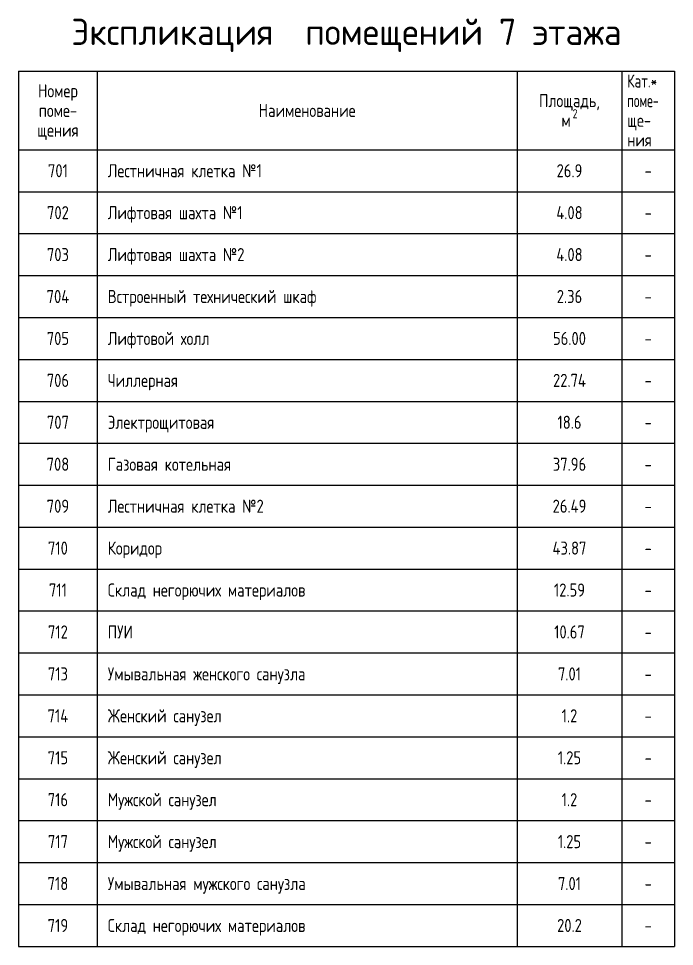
# Model space of a CAD drawing. Header units: millimetres. Extents: x -4830 to 49130, y -6610 to 30613.
# Drawn here: x 36630 to 49130, y 12910 to 30613 of the extents above; entities that cross this region are included whole.
import ezdxf
from ezdxf.enums import TextEntityAlignment as Align

# ---------------------------------------------------------------- set-up
doc = ezdxf.new("R2010")
doc.units = ezdxf.units.MM
doc.layers.add('текст', color=74, linetype='Continuous')
doc.styles.add('GOST-2.304_Type-B', font='GOST_Common.ttf')
doc.styles.add('ГОСТ 2.304', font='CS_Gost2304.shx')

msp = doc.modelspace()

# ---------------------------------------------------------------- linework, layer by layer
at = {"layer": 'текст', "linetype": 'Continuous', "ltscale": 100}
for p, q in [((36630.3, 29610), (36630.3, 12910)), ((36630.3, 29610), (49130.3, 29610)), ((38130.3, 29610), (38130.3, 12910)), ((46130.3, 29610), (46130.3, 12910)), ((48130.3, 29610), (48130.3, 12910)), ((49130.3, 29610), (49130.3, 12910)), ((36630.3, 28110), (49130.3, 28110)), ((36630.3, 27310), (49130.3, 27310)), ((36630.3, 26510), (49130.3, 26510)), ((36630.3, 25710), (49130.3, 25710)), ((36630.3, 24910), (49130.3, 24910)), ((36630.3, 24110), (49130.3, 24110)), ((36630.3, 23310), (49130.3, 23310)), ((36630.3, 22510), (49130.3, 22510)), ((36630.3, 21710), (49130.3, 21710)), ((36630.3, 20910), (49130.3, 20910)), ((36630.3, 20110), (49130.3, 20110)), ((36630.3, 19310), (49130.3, 19310)), ((36630.3, 18510), (49130.3, 18510)), ((36630.3, 17710), (49130.3, 17710)), ((36630.3, 16910), (49130.3, 16910)), ((36630.3, 16110), (49130.3, 16110)), ((36630.3, 15310), (49130.3, 15310)), ((36630.3, 14510), (49130.3, 14510)), ((36630.3, 13710), (49130.3, 13710)), ((36630.3, 12910), (49130.3, 12910))]:
    msp.add_line(p, q, dxfattribs=at)

# ---------------------------------------------------------------- texts
at = {"layer": 'текст', "ltscale": 100, "style": 'GOST-2.304_Type-B'}
msp.add_text('Экспликация  помещений 7 этажа', height=500, dxfattribs=at).set_placement((42880.3, 30360), align=Align.MIDDLE_CENTER)
at = {"layer": 'текст', "linetype": 'Continuous', "ltscale": 100, "style": 'ГОСТ 2.304'}
for s, width, p in [('Кат.*', 0.901408, (48230.3, 29422.5)), ('поме-', 0.820513, (48230.3, 29047.5))]:
    msp.add_text(s, height=250, dxfattribs=dict(at, width=width)).set_placement(p, align=Align.MIDDLE_LEFT)
for s, height, p in [('Номер', 250, (37380.3, 29235)), ('Площадь,', 250, (47130.3, 29047.5)), ('поме-', 250, (37380.3, 28860)), ('Наименование', 250, (42130.3, 28860)), ('2', 175, (47236.6, 28797.5)), ('м', 250, (47064.7, 28672.5)), ('щения', 250, (37380.3, 28485)), ('701', 250, (37380.3, 27710)), ('26.9', 250, (47130.3, 27710)), ('-', 250, (48630.3, 27710)), ('702', 250, (37380.3, 26910)), ('4.08', 250, (47130.3, 26910)), ('-', 250, (48630.3, 26910)), ('703', 250, (37380.3, 26110)), ('4.08', 250, (47130.3, 26110)), ('-', 250, (48630.3, 26110)), ('704', 250, (37380.3, 25310)), ('2.36', 250, (47130.3, 25310)), ('-', 250, (48630.3, 25310)), ('705', 250, (37380.3, 24510)), ('56.00', 250, (47130.3, 24510)), ('-', 250, (48630.3, 24510)), ('706', 250, (37380.3, 23710)), ('22.74', 250, (47130.3, 23710)), ('-', 250, (48630.3, 23710)), ('707', 250, (37380.3, 22910)), ('18.6', 250, (47130.3, 22910)), ('-', 250, (48630.3, 22910)), ('708', 250, (37380.3, 22110)), ('37.96', 250, (47130.3, 22110)), ('-', 250, (48630.3, 22110)), ('709', 250, (37380.3, 21310)), ('26.49', 250, (47130.3, 21310)), ('-', 250, (48630.3, 21310)), ('710', 250, (37380.3, 20510)), ('43.87', 250, (47130.3, 20510)), ('-', 250, (48630.3, 20510)), ('711', 250, (37380.3, 19710)), ('12.59', 250, (47130.3, 19710)), ('-', 250, (48630.3, 19710)), ('712', 250, (37380.3, 18910)), ('10.67', 250, (47130.3, 18910)), ('-', 250, (48630.3, 18910)), ('713', 250, (37380.3, 18110)), ('7.01', 250, (47130.3, 18110)), ('-', 250, (48630.3, 18110)), ('714', 250, (37380.3, 17310)), ('1.2', 250, (47130.3, 17310)), ('-', 250, (48630.3, 17310)), ('715', 250, (37380.3, 16510)), ('1.25', 250, (47130.3, 16510)), ('-', 250, (48630.3, 16510)), ('716', 250, (37380.3, 15710)), ('1.2', 250, (47130.3, 15710)), ('-', 250, (48630.3, 15710)), ('717', 250, (37380.3, 14910)), ('1.25', 250, (47130.3, 14910)), ('-', 250, (48630.3, 14910)), ('718', 250, (37380.3, 14110)), ('7.01', 250, (47130.3, 14110)), ('-', 250, (48630.3, 14110)), ('719', 250, (37380.3, 13310)), ('20.2', 250, (47130.3, 13310)), ('-', 250, (48630.3, 13310))]:
    msp.add_text(s, height=height, dxfattribs=at).set_placement(p, align=Align.MIDDLE_CENTER)
for s, p in [('ще-', (48230.3, 28672.5)), ('ния', (48230.3, 28297.5)), ('Лестничная клетка №1', (38330.3, 27710)), ('Лифтовая шахта №1', (38330.3, 26910)), ('Лифтовая шахта №2', (38330.3, 26110)), ('Встроенный технический шкаф', (38330.3, 25310)), ('Лифтовой холл', (38330.3, 24510)), ('Чиллерная', (38330.3, 23710)), ('Электрощитовая', (38330.3, 22910)), ('Газовая котельная', (38330.3, 22110)), ('Лестничная клетка №2', (38330.3, 21310)), ('Коридор', (38330.3, 20510)), ('Склад негорючих материалов', (38330.3, 19710)), ('ПУИ', (38330.3, 18910)), ('Умывальная женского санузла', (38330.3, 18110)), ('Женский санузел', (38330.3, 17310)), ('Женский санузел', (38330.3, 16510)), ('Мужской санузел', (38330.3, 15710)), ('Мужской санузел', (38330.3, 14910)), ('Умывальная мужского санузла', (38330.3, 14110)), ('Склад негорючих материалов', (38330.3, 13310))]:
    msp.add_text(s, height=250, dxfattribs=at).set_placement(p, align=Align.MIDDLE_LEFT)

doc.saveas('drawing.dxf')
